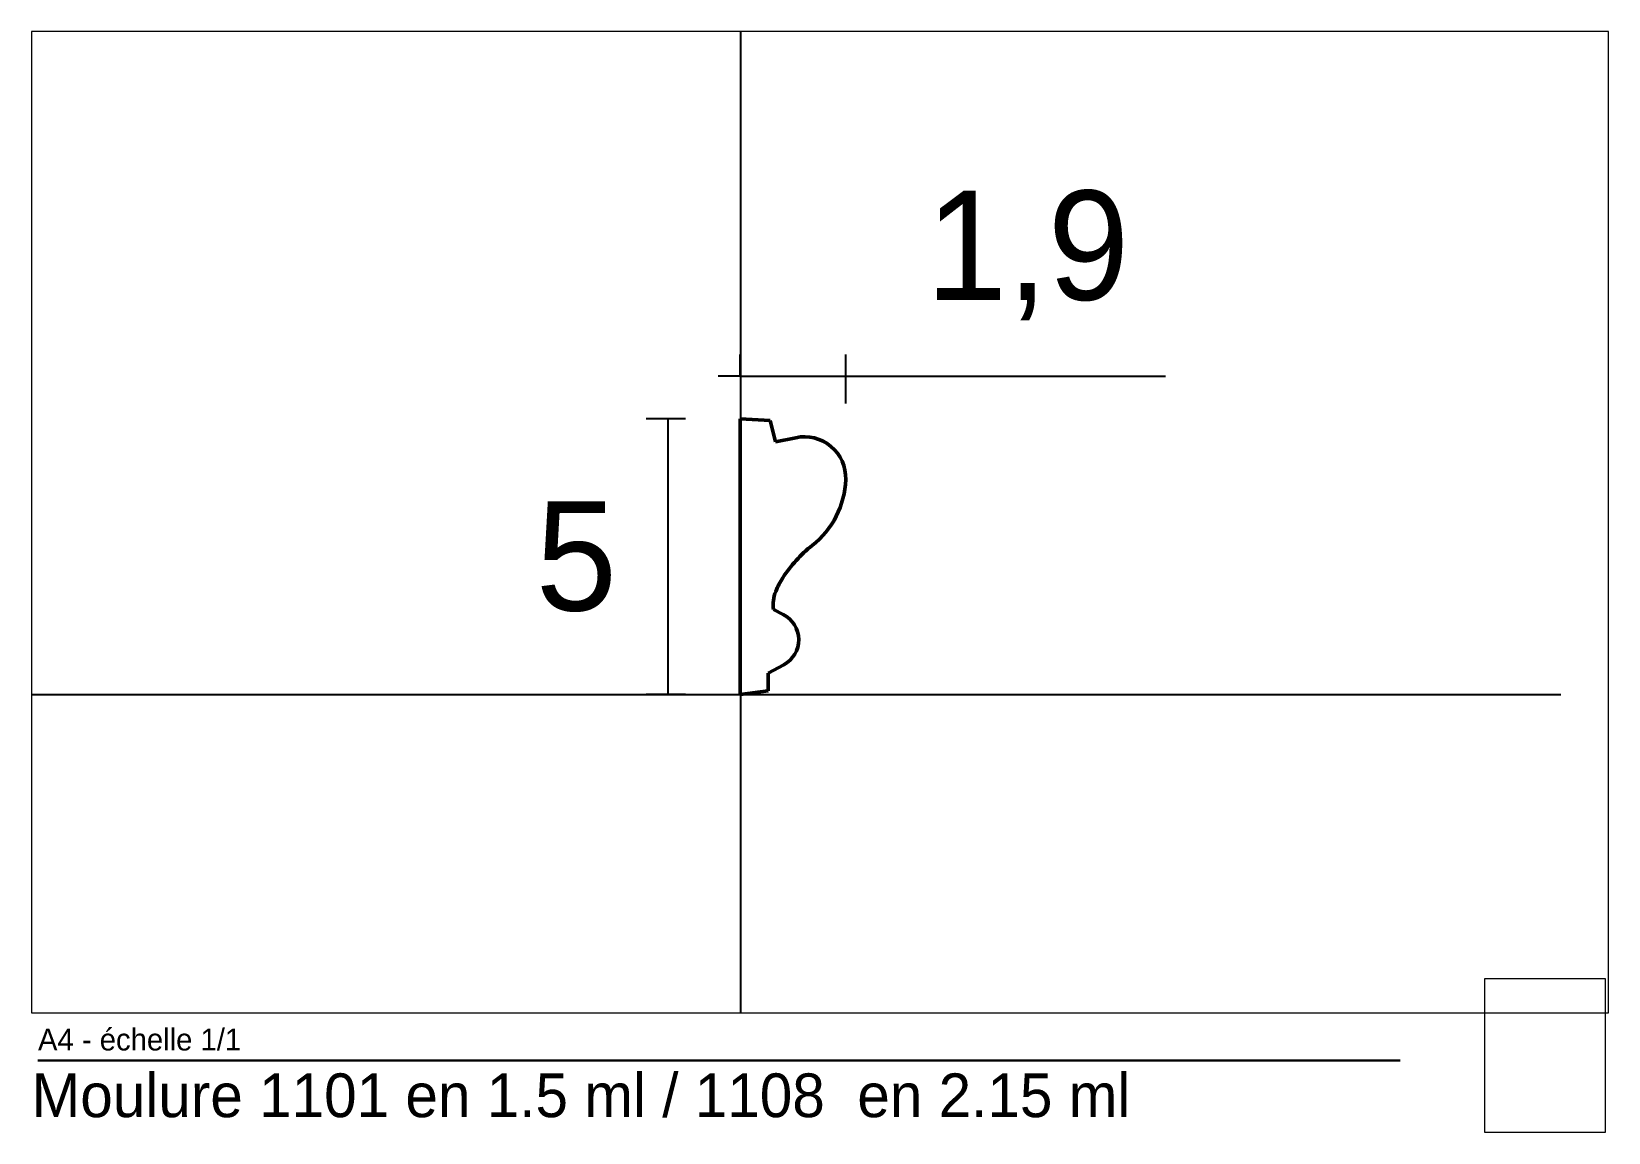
# Paper-space layout '1101 ou 1108' of a CAD drawing. Header units: millimetres. Extents: x 0 to 288, y 0 to 202.
# The model-space entities are those that its viewports show. They can reach past a viewport. Long polylines and large blocks are cut down to what shows.
import ezdxf

# ---------------------------------------------------------------- set-up
doc = ezdxf.new("R2010")
doc.units = ezdxf.units.MM
doc.layers.get('Defpoints').update_dxf_attribs({"color": 47})
doc.layers.add('cotation', color=7, linetype='Continuous', lineweight=30)
doc.layers.add('face lisse', color=7, linetype='Continuous', lineweight=50)
doc.layers.add('Présentation', color=1, linetype='Continuous')
doc.styles.add('TENOR SANS', font='TenorSans-Regular.ttf')
doc.dimstyles.new('Com° 8 cm TENOR SANS', dxfattribs={"dimtxt": 20, "dimasz": 4, "dimexe": 4, "dimexo": 10, "dimgap": 10, "dimtad": 2, "dimtih": 1, "dimtoh": 1, "dimdec": 1, "dimlfac": 0.1, "dimtxsty": 'TENOR SANS', "dimblk": 'NONE', "dimcen": 2.5, "dimadec": 0, "dimazin": 0, "dimtfac": 1, "dimtdec": 1, "dimtmove": 0, "dimatfit": 3, "dimfxl": 5, "dimfxlon": 1, "dimarcsym": 0})
picture_1 = doc.add_image_def('image1.png', size_in_pixel=(2026, 2592))

# ---------------------------------------------------------------- blocks, each defined once
blk = doc.blocks.new('Cartouche A4')
at = {"layer": 'Présentation', "color": 254, "lineweight": 30, "ltscale": 0.1}
blk.add_line((250.35, 13.27), (1.18, 13.27), dxfattribs=at)
at = {"layer": 'Présentation', "color": 254, "ltscale": 0.1, "style": 'TENOR SANS'}
blk.add_attdef('ECHELLE', (1.18, 15.1), '', height=4, dxfattribs=at)
at = {"layer": 'Présentation', "color": 15, "ltscale": 0.1, "style": 'TENOR SANS'}
blk.add_attdef('DESIGNATION', (0, 2.9), '', height=8, dxfattribs=at)
at = {"layer": 'Présentation', "color": 7, "lineweight": 0, "true_color": 0xffffff}
image = blk.add_image(picture_1, insert=(265.86, 0.1), size_in_units=(22.01, 28.16), dxfattribs=at)
image.dxf.flags = 11
blk = doc.blocks.new('*U2')
at = {"layer": 'Defpoints', "ltscale": 0.1}
for p, q in [((0, -150), (0, 150)), ((-150, 0), (150, 0))]:
    blk.add_line(p, q, dxfattribs=at)
blk = doc.blocks.new('*U3')
at = {"layer": 'Defpoints', "color": 0, "linetype": 'ByBlock', "lineweight": -2, "transparency": 16777216}
blk.add_blockref('*U2', (0, 0), dxfattribs=at)
blk = doc.blocks.new('1101-1108')
at = {"layer": 'face lisse', "color": 0, "lineweight": 50, "extrusion": (0, 0, -1)}
for p, q in [((0, -50.46), (0, 0)), ((0, 0), (5.5, -0.29)), ((5.5, -0.29), (6.45, -4.23)), ((6.45, -4.23), (10.17, -3.46)), ((6.08, -34.9), (7.89, -35.81)), ((7.99, -44.99), (5.12, -46.54)), ((5.12, -46.54), (5.12, -49.79)), ((5.12, -49.79), (0, -50.46))]:
    blk.add_line(p, q, dxfattribs=at)
for centre, radius, start, end in [((-11.76, -10.85), 7.56, 77.7906, 182.0551), ((-3.27, -10.54), 16.06, 182.0551, 231.8211), ((-28, -42), 23.96, 32.5687, 51.8211), ((-12.42, -34.05), 6.4, 352.3711, 22.7056), ((-21.54, -37.87), 16.29, 22.7056, 32.5687), ((-5.54, -40.43), 5.18, 116.9844, 241.7216)]:
    blk.add_arc(centre, radius, start, end, dxfattribs=at)
blk = doc.blocks.new('*D51')
at = {"layer": 'cotation', "color": 0, "lineweight": -2, "transparency": 16777216}
for p, q in [((-10.15, 50.46), (-17.34, 50.46)), ((-13.34, 0), (-13.34, 50.46)), ((-10.15, 0), (-17.34, 0))]:
    blk.add_line(p, q, dxfattribs=at)
at = {"layer": 'Defpoints', "color": 0, "transparency": 16777216}
for p in [(-13.34, 50.46), (-0.15, 50.46), (-0.15, 0)]:
    blk.add_point(p, dxfattribs=at)
at = {"layer": 'cotation', "color": 0, "transparency": 16777216, "insert": (-30.11, 25.23), "char_height": 20, "width": 1.1942, "attachment_point": 5, "style": 'TENOR SANS'}
blk.add_mtext('5', dxfattribs=at)
blk = doc.blocks.new('_None')
blk = doc.blocks.new('*D52')
at = {"layer": 'cotation', "color": 0, "lineweight": -2, "ltscale": 0.1, "transparency": 16777216}
for p, q in [((-0.15, 58.23), (-0.15, 62.23)), ((19.17, 53.23), (19.17, 62.23)), ((-0.15, 58.23), (-4.15, 58.23)), ((-0.15, 58.23), (19.17, 58.23)), ((19.17, 58.23), (77.69, 58.23))]:
    blk.add_line(p, q, dxfattribs=at)
at = {"layer": 'Defpoints', "color": 0, "ltscale": 0.1, "transparency": 16777216}
for p in [(19.17, 58.23), (-0.15, 50.46), (19.17, 39.61)]:
    blk.add_point(p, dxfattribs=at)
at = {"layer": 'cotation', "color": 0, "ltscale": 0.1, "transparency": 16777216, "insert": (52.43, 80.35), "char_height": 20, "attachment_point": 5, "style": 'TENOR SANS'}
blk.add_mtext('1,9', dxfattribs=at)

msp = doc.modelspace()

# ---------------------------------------------------------------- block references
at = {"layer": 'Defpoints'}
msp.add_blockref('*U3', (0, 0), dxfattribs=at)
at = {"layer": 'face lisse', "ltscale": 0.1}
msp.add_blockref('1101-1108', (-0.15, 50.46), dxfattribs=at)

# ---------------------------------------------------------------- dimensions: what is measured, and where the dimension line sits
at = {"layer": 'cotation', "ltscale": 0.1}
dim = msp.add_linear_dim(base=(19.17, 58.23), p1=(-0.15, 50.46), p2=(19.17, 39.61), dimstyle='Com° 8 cm TENOR SANS', dxfattribs=at)
dim.commit()
dim.dimension.update_dxf_attribs({"geometry": '*D52', "text_midpoint": (52.43, 80.35)})
at = {"layer": 'cotation'}
dim = msp.add_linear_dim(base=(-13.34, 50.46), p1=(-0.15, 0), p2=(-0.15, 50.46), angle=90, dimstyle='Com° 8 cm TENOR SANS', dxfattribs=at)
dim.commit()
dim.dimension.update_dxf_attribs({"geometry": '*D51', "text_midpoint": (-30.11, 25.23)})

psp = doc.layouts.new('1101 ou 1108')

# ---------------------------------------------------------------- block references
psp.add_blockref('Cartouche A4', (0, 0)).add_auto_attribs({'ECHELLE': 'A4 - échelle 1/1', 'DESIGNATION': 'Moulure 1101 en 1.5 ml / 1108  en 2.15 ml'})

# ---------------------------------------------------------------- viewports
at = {"layer": 'Defpoints', "ltscale": 0.1, "view_target_point": (10763.9, -1462.51)}
psp.add_viewport(center=(144.23, 111.76), size=(288.46, 179.4957), view_center_point=(-10749.44, 1494.07), view_height=179.4957, dxfattribs=at)

doc.saveas('drawing.dxf')
